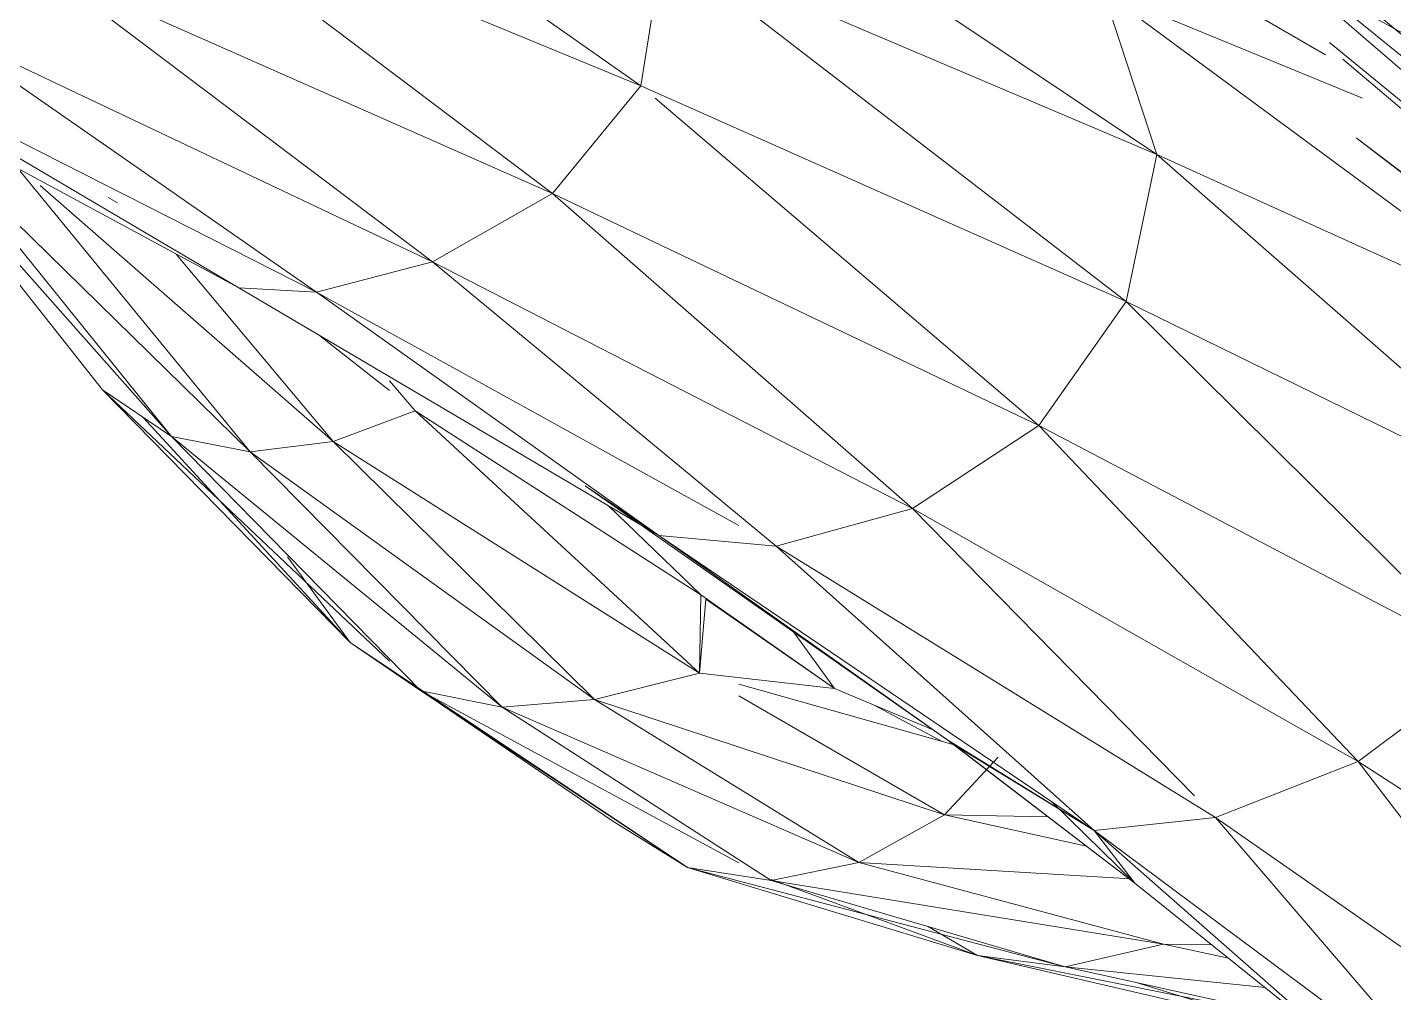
# Model space of a CAD drawing. Header units: millimetres. Extents: x -8546 to 211781, y -3000 to 31870.
# Drawn here: x -4579.31 to -4543.62, y 2735.19 to 2760.43 of the extents above; entities that cross this region are included whole.
import ezdxf

# ---------------------------------------------------------------- set-up
doc = ezdxf.new("R2010")
doc.units = ezdxf.units.MM
doc.layers.add('G-IMPT', color=8, linetype='Continuous', lineweight=9)
doc.layers.add('I-FURN', color=30, linetype='Continuous', lineweight=9)

# ---------------------------------------------------------------- blocks, each defined once
blk = doc.blocks.new('Artificial banana plant 1500mm - Family 4__C1-728657-Begane grond')
at = {"layer": 'G-IMPT'}
for p, q in [((-107.198, 83.734), (-142.178, 113.008)), ((-107.198, 83.734), (-142.178, 113.008)), ((-162.828, 110.678), (-150.528, 102.021)), ((-162.828, 110.678), (-150.528, 102.021)), ((-152.008, 110.24), (-137.048, 100.226)), ((-152.008, 110.24), (-137.048, 100.226)), ((-111.455, 85.89), (-138.008, 108.777)), ((-111.455, 85.89), (-138.008, 108.777)), ((-107.198, 83.734), (-138.008, 108.777)), ((-107.198, 83.734), (-138.008, 108.777)), ((-163.828, 107.517), (-152.828, 99.204)), ((-163.828, 107.517), (-152.828, 99.204)), ((-163.828, 107.517), (-150.528, 102.021)), ((-163.828, 107.517), (-150.528, 102.021)), ((-140.818, 107.577), (-132.639, 102.832)), ((-140.818, 107.577), (-132.639, 102.832)), ((-150.528, 102.021), (-149.938, 105.709)), ((-150.528, 102.021), (-149.938, 105.709)), ((-149.938, 105.709), (-137.848, 96.379)), ((-149.938, 105.709), (-137.848, 96.379)), ((-149.938, 105.709), (-137.048, 100.226)), ((-149.938, 105.709), (-137.048, 100.226)), ((-166.118, 105.085), (-155.968, 97.423)), ((-166.118, 105.085), (-155.968, 97.423)), ((-166.118, 105.085), (-152.828, 99.204)), ((-166.118, 105.085), (-152.828, 99.204)), ((-137.048, 100.226), (-138.438, 104.486)), ((-137.048, 100.226), (-138.438, 104.486)), ((-138.438, 104.486), (-125.728, 95.089)), ((-138.438, 104.486), (-125.728, 95.089)), ((-138.438, 104.486), (-131.669, 101.695)), ((-138.438, 104.486), (-131.669, 101.695)), ((-132.558, 104.45), (-119.518, 97.376)), ((-132.558, 104.45), (-119.518, 97.376)), ((-174.258, 103.884), (-161.028, 96.74)), ((-174.258, 103.884), (-161.028, 96.74)), ((-169.108, 103.655), (-158.998, 96.63)), ((-169.108, 103.655), (-158.998, 96.63)), ((-169.108, 103.655), (-155.968, 97.423)), ((-169.108, 103.655), (-155.968, 97.423)), ((-172.048, 103.251), (-161.028, 96.74)), ((-172.048, 103.251), (-161.028, 96.74)), ((-172.048, 103.251), (-158.998, 96.63)), ((-172.048, 103.251), (-158.998, 96.63)), ((-111.368, 85.815), (-132.533, 103.152)), ((-111.368, 85.815), (-132.533, 103.152)), ((-114.388, 87.57), (-132.182, 102.72)), ((-114.388, 87.57), (-132.182, 102.72)), ((-170.748, 101.844), (-164.588, 94.078)), ((-170.748, 101.844), (-164.588, 94.078)), ((-152.828, 99.204), (-150.528, 102.021)), ((-152.828, 99.204), (-150.528, 102.021)), ((-150.528, 102.021), (-137.848, 96.379)), ((-150.528, 102.021), (-137.848, 96.379)), ((-170.616, 101.695), (-162.788, 92.856)), ((-170.616, 101.695), (-162.788, 92.856)), ((-150.146, 101.695), (-140.128, 93.143)), ((-150.146, 101.695), (-140.128, 93.143)), ((-120.518, 92.054), (-131.838, 100.663)), ((-120.518, 92.054), (-131.838, 100.663)), ((-115.508, 88.104), (-131.838, 100.663)), ((-115.508, 88.104), (-131.838, 100.663)), ((-168.998, 100.562), (-160.728, 92.452)), ((-168.998, 100.562), (-160.728, 92.452)), ((-168.998, 100.562), (-162.788, 92.856)), ((-168.998, 100.562), (-162.788, 92.856)), ((-166.978, 100.083), (-160.728, 92.452)), ((-166.978, 100.083), (-160.728, 92.452)), ((-137.848, 96.379), (-137.048, 100.226)), ((-137.848, 96.379), (-137.048, 100.226)), ((-137.048, 100.226), (-126.078, 90.624)), ((-137.048, 100.226), (-126.078, 90.624)), ((-137.048, 100.226), (-125.728, 95.089)), ((-137.048, 100.226), (-125.728, 95.089)), ((-166.216, 99.417), (-158.558, 92.719)), ((-166.216, 99.417), (-158.558, 92.719)), ((-164.438, 99.099), (-164.198, 98.965)), ((-155.968, 97.423), (-152.828, 99.204)), ((-155.968, 97.423), (-152.828, 99.204)), ((-152.828, 99.204), (-143.428, 90.973)), ((-152.828, 99.204), (-143.428, 90.973)), ((-152.828, 99.204), (-140.128, 93.143)), ((-152.828, 99.204), (-140.128, 93.143)), ((-162.662, 97.623), (-158.558, 92.719)), ((-162.662, 97.623), (-158.558, 92.719)), ((-158.998, 96.63), (-155.968, 97.423)), ((-158.998, 96.63), (-155.968, 97.423)), ((-155.968, 97.423), (-146.988, 89.985)), ((-155.968, 97.423), (-146.988, 89.985)), ((-155.968, 97.423), (-143.428, 90.973)), ((-155.968, 97.423), (-143.428, 90.973)), ((-161.028, 96.74), (-150.058, 90.27)), ((-161.028, 96.74), (-150.058, 90.27)), ((-161.028, 96.74), (-158.998, 96.63)), ((-161.028, 96.74), (-158.998, 96.63)), ((-158.998, 96.63), (-150.058, 90.27)), ((-158.998, 96.63), (-150.058, 90.27)), ((-158.998, 96.63), (-147.962, 90.524)), ((-158.998, 96.63), (-147.962, 90.524)), ((-140.128, 93.143), (-137.848, 96.379)), ((-140.128, 93.143), (-137.848, 96.379)), ((-137.848, 96.379), (-128.338, 86.949)), ((-137.848, 96.379), (-128.338, 86.949)), ((-137.848, 96.379), (-126.078, 90.624)), ((-137.848, 96.379), (-126.078, 90.624)), ((-158.921, 95.498), (-157.089, 94.055)), ((-158.921, 95.498), (-157.089, 94.055)), ((-157.089, 94.312), (-156.418, 93.526)), ((-157.089, 94.312), (-156.418, 93.526)), ((-164.588, 94.078), (-158.118, 87.471)), ((-164.588, 94.078), (-158.118, 87.471)), ((-162.788, 92.856), (-164.588, 94.078)), ((-162.788, 92.856), (-164.588, 94.078)), ((-164.588, 94.078), (-157.089, 86.98)), ((-164.588, 94.078), (-157.089, 86.98)), ((-156.418, 93.526), (-158.558, 92.719)), ((-156.418, 93.526), (-158.558, 92.719)), ((-156.418, 93.526), (-148.958, 88.712)), ((-156.418, 93.526), (-148.958, 88.712)), ((-156.418, 93.526), (-148.988, 86.668)), ((-156.418, 93.526), (-148.988, 86.668)), ((-163.52, 93.354), (-158.118, 87.471)), ((-163.52, 93.354), (-158.118, 87.471)), ((-160.728, 92.452), (-162.788, 92.856)), ((-160.728, 92.452), (-162.788, 92.856)), ((-162.788, 92.856), (-154.148, 85.775)), ((-162.788, 92.856), (-154.148, 85.775)), ((-162.788, 92.856), (-156.268, 86.203)), ((-162.788, 92.856), (-156.268, 86.203)), ((-143.428, 90.973), (-140.128, 93.143)), ((-143.428, 90.973), (-140.128, 93.143)), ((-140.128, 93.143), (-131.788, 84.356)), ((-140.128, 93.143), (-131.788, 84.356)), ((-140.128, 93.143), (-128.338, 86.949)), ((-140.128, 93.143), (-128.338, 86.949)), ((-158.558, 92.719), (-160.728, 92.452)), ((-158.558, 92.719), (-160.728, 92.452)), ((-160.728, 92.452), (-151.738, 85.981)), ((-160.728, 92.452), (-151.738, 85.981)), ((-160.728, 92.452), (-154.148, 85.775)), ((-160.728, 92.452), (-154.148, 85.775)), ((-158.558, 92.719), (-148.988, 86.668)), ((-158.558, 92.719), (-148.988, 86.668)), ((-158.558, 92.719), (-151.738, 85.981)), ((-158.558, 92.719), (-151.738, 85.981)), ((-151.978, 91.563), (-150.058, 90.27)), ((-151.978, 91.563), (-150.058, 90.27)), ((-151.978, 91.563), (-142.528, 84.937)), ((-151.978, 91.563), (-142.528, 84.937)), ((-151.371, 91.045), (-148.958, 88.712)), ((-151.371, 91.045), (-148.958, 88.712)), ((-146.988, 89.985), (-143.428, 90.973)), ((-146.988, 89.985), (-143.428, 90.973)), ((-143.428, 90.973), (-136.065, 83.459)), ((-143.428, 90.973), (-136.065, 83.459)), ((-143.428, 90.973), (-131.788, 84.356)), ((-143.428, 90.973), (-131.788, 84.356)), ((-150.058, 90.27), (-146.988, 89.985)), ((-150.058, 90.27), (-146.988, 89.985)), ((-150.058, 90.27), (-142.528, 84.937)), ((-150.058, 90.27), (-142.528, 84.937)), ((-150.058, 90.27), (-138.678, 82.554)), ((-150.058, 90.27), (-138.678, 82.554)), ((-146.988, 89.985), (-138.678, 82.554)), ((-146.988, 89.985), (-138.678, 82.554)), ((-146.988, 89.985), (-135.508, 82.891)), ((-146.988, 89.985), (-135.508, 82.891)), ((-158.118, 87.471), (-159.758, 89.709)), ((-158.118, 87.471), (-159.758, 89.709)), ((-148.958, 88.712), (-148.988, 86.668)), ((-148.958, 88.712), (-148.988, 86.668)), ((-148.988, 86.668), (-148.828, 88.605)), ((-148.988, 86.668), (-148.828, 88.605)), ((-148.958, 88.712), (-145.468, 86.27)), ((-148.958, 88.712), (-145.468, 86.27)), ((-145.468, 86.27), (-148.828, 88.605)), ((-145.468, 86.27), (-148.828, 88.605)), ((-156.268, 86.203), (-158.118, 87.471)), ((-156.268, 86.203), (-158.118, 87.471)), ((-158.118, 87.471), (-149.308, 81.584)), ((-158.118, 87.471), (-149.308, 81.584)), ((-158.118, 87.471), (-151.258, 82.797)), ((-158.118, 87.471), (-151.258, 82.797)), ((-146.535, 87.747), (-145.468, 86.27)), ((-146.535, 87.747), (-145.468, 86.27)), ((-131.788, 84.356), (-128.338, 86.949)), ((-131.788, 84.356), (-128.338, 86.949)), ((-148.988, 86.668), (-151.738, 85.981)), ((-148.988, 86.668), (-151.738, 85.981)), ((-148.988, 86.668), (-145.468, 86.27)), ((-148.988, 86.668), (-145.468, 86.27)), ((-147.962, 86.378), (-142.34, 84.792)), ((-147.962, 86.378), (-142.34, 84.792)), ((-156.268, 86.203), (-149.308, 81.584)), ((-156.268, 86.203), (-149.308, 81.584)), ((-154.148, 85.775), (-156.268, 86.203)), ((-154.148, 85.775), (-156.268, 86.203)), ((-156.268, 86.203), (-147.962, 81.707)), ((-156.268, 86.203), (-147.962, 81.707)), ((-147.962, 86.074), (-142.588, 82.961)), ((-147.962, 86.074), (-142.588, 82.961)), ((-142.869, 85.176), (-145.468, 86.27)), ((-142.869, 85.176), (-145.468, 86.27)), ((-151.738, 85.981), (-154.148, 85.775)), ((-151.738, 85.981), (-154.148, 85.775)), ((-154.148, 85.775), (-144.828, 81.719)), ((-154.148, 85.775), (-144.828, 81.719)), ((-154.148, 85.775), (-147.118, 81.25)), ((-154.148, 85.775), (-147.118, 81.25)), ((-151.738, 85.981), (-142.588, 82.961)), ((-151.738, 85.981), (-142.588, 82.961)), ((-151.738, 85.981), (-144.828, 81.719)), ((-151.738, 85.981), (-144.828, 81.719)), ((-142.652, 84.88), (-144.433, 85.835)), ((-142.652, 84.88), (-144.433, 85.835)), ((-142.528, 84.937), (-137.618, 81.18)), ((-142.528, 84.937), (-137.618, 81.18)), ((-142.528, 84.937), (-138.678, 82.554)), ((-142.528, 84.937), (-138.678, 82.554)), ((-142.528, 84.937), (-142.338, 84.792)), ((-142.528, 84.937), (-142.338, 84.792)), ((-138.678, 82.554), (-142.338, 84.792)), ((-138.678, 82.554), (-142.338, 84.792)), ((-137.618, 81.18), (-142.338, 84.792)), ((-137.618, 81.18), (-142.338, 84.792)), ((-141.188, 84.468), (-142.588, 82.961)), ((-141.188, 84.468), (-142.588, 82.961)), ((-135.508, 82.891), (-131.788, 84.356)), ((-135.508, 82.891), (-131.788, 84.356)), ((-131.788, 84.356), (-125.078, 75.612)), ((-131.788, 84.356), (-125.078, 75.612)), ((-131.788, 84.356), (-120.898, 77.323)), ((-131.788, 84.356), (-120.898, 77.323)), ((-139.786, 83.306), (-137.618, 81.18)), ((-139.786, 83.306), (-137.618, 81.18)), ((-142.588, 82.961), (-144.828, 81.719)), ((-142.588, 82.961), (-144.828, 81.719)), ((-139.877, 82.908), (-142.588, 82.961)), ((-139.877, 82.908), (-142.588, 82.961)), ((-142.588, 82.961), (-138.884, 82.148)), ((-142.588, 82.961), (-138.884, 82.148)), ((-138.678, 82.554), (-135.508, 82.891)), ((-138.678, 82.554), (-135.508, 82.891)), ((-135.508, 82.891), (-129.709, 76.132)), ((-135.508, 82.891), (-129.709, 76.132)), ((-135.508, 82.891), (-125.078, 75.612)), ((-135.508, 82.891), (-125.078, 75.612)), ((-149.308, 81.584), (-151.258, 82.797)), ((-149.308, 81.584), (-151.258, 82.797)), ((-138.678, 82.554), (-131.848, 76.549)), ((-138.678, 82.554), (-131.848, 76.549)), ((-138.678, 82.554), (-137.618, 81.18)), ((-138.678, 82.554), (-137.618, 81.18)), ((-138.678, 82.554), (-129.709, 75.871)), ((-138.678, 82.554), (-129.709, 75.871)), ((-149.308, 81.584), (-141.728, 79.286)), ((-149.308, 81.584), (-141.728, 79.286)), ((-147.118, 81.25), (-149.308, 81.584)), ((-147.118, 81.25), (-149.308, 81.584)), ((-149.308, 81.584), (-139.438, 78.994)), ((-149.308, 81.584), (-139.438, 78.994)), ((-144.828, 81.719), (-147.118, 81.25)), ((-144.828, 81.719), (-147.118, 81.25)), ((-144.828, 81.719), (-137.733, 81.292)), ((-144.828, 81.719), (-137.733, 81.292)), ((-144.828, 81.719), (-136.868, 79.587)), ((-144.828, 81.719), (-136.868, 79.587)), ((-147.118, 81.272), (-141.728, 79.286)), ((-147.118, 81.272), (-141.728, 79.286)), ((-147.118, 81.25), (-136.868, 79.587)), ((-147.118, 81.25), (-136.868, 79.587)), ((-147.118, 81.25), (-139.438, 78.994)), ((-147.118, 81.25), (-139.438, 78.994)), ((-131.848, 76.549), (-137.618, 81.18)), ((-131.848, 76.549), (-137.618, 81.18)), ((-141.728, 79.286), (-143.039, 80.052)), ((-141.728, 79.286), (-143.039, 80.052)), ((-141.728, 79.286), (-134.168, 77.531)), ((-141.728, 79.286), (-134.168, 77.531)), ((-139.438, 78.994), (-141.728, 79.286)), ((-139.438, 78.994), (-141.728, 79.286)), ((-141.728, 79.286), (-132.972, 77.538)), ((-141.728, 79.286), (-132.972, 77.538)), ((-136.868, 79.587), (-139.438, 78.994)), ((-136.868, 79.587), (-139.438, 78.994)), ((-136.868, 79.587), (-135.611, 79.569)), ((-136.868, 79.587), (-135.611, 79.569)), ((-136.868, 79.587), (-135.171, 79.216)), ((-136.868, 79.587), (-135.171, 79.216)), ((-139.438, 78.994), (-134.218, 78.451)), ((-139.438, 78.994), (-134.218, 78.451)), ((-139.438, 78.994), (-133.012, 77.573)), ((-139.438, 78.994), (-133.012, 77.573)), ((-137.607, 78.589), (-134.168, 77.531)), ((-137.607, 78.589), (-134.168, 77.531))]:
    blk.add_line(p, q, dxfattribs=at)
blk = doc.blocks.new('Artificial banana plant 1500mm - Family 4__C2-728658-Begane grond')
blk.add_blockref('Artificial banana plant 1500mm - Family 4__C1-728657-Begane grond', (0, 0))
blk = doc.blocks.new('Artificial banana plant 1500mm - Family 4-728656-Begane grond')
blk.add_blockref('Artificial banana plant 1500mm - Family 4__C2-728658-Begane grond', (0, 0))
blk = doc.blocks.new('Artificial banana plant 1500mm - Ny märkning-728662-Begane grond')
blk.add_blockref('Artificial banana plant 1500mm - Family 4-728656-Begane grond', (0, 0))

msp = doc.modelspace()

# ---------------------------------------------------------------- block references
at = {"layer": 'I-FURN'}
msp.add_blockref('Artificial banana plant 1500mm - Ny märkning-728662-Begane grond', (-4412.758, 2656.875), dxfattribs=at)

doc.saveas('drawing.dxf')
